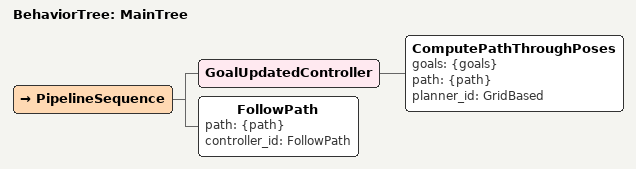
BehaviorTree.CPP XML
<!--
  This Behavior Tree replans the global path when the next goal in sequence is the focus.
-->

<root main_tree_to_execute="MainTree">
  <BehaviorTree ID="MainTree">
    <PipelineSequence>
      <GoalUpdatedController>
        <ComputePathThroughPoses goals="{goals}" path="{path}" planner_id="GridBased"/>
      </GoalUpdatedController>
      <FollowPath path="{path}" controller_id="FollowPath"/>
    </PipelineSequence>
  </BehaviorTree>
</root>
